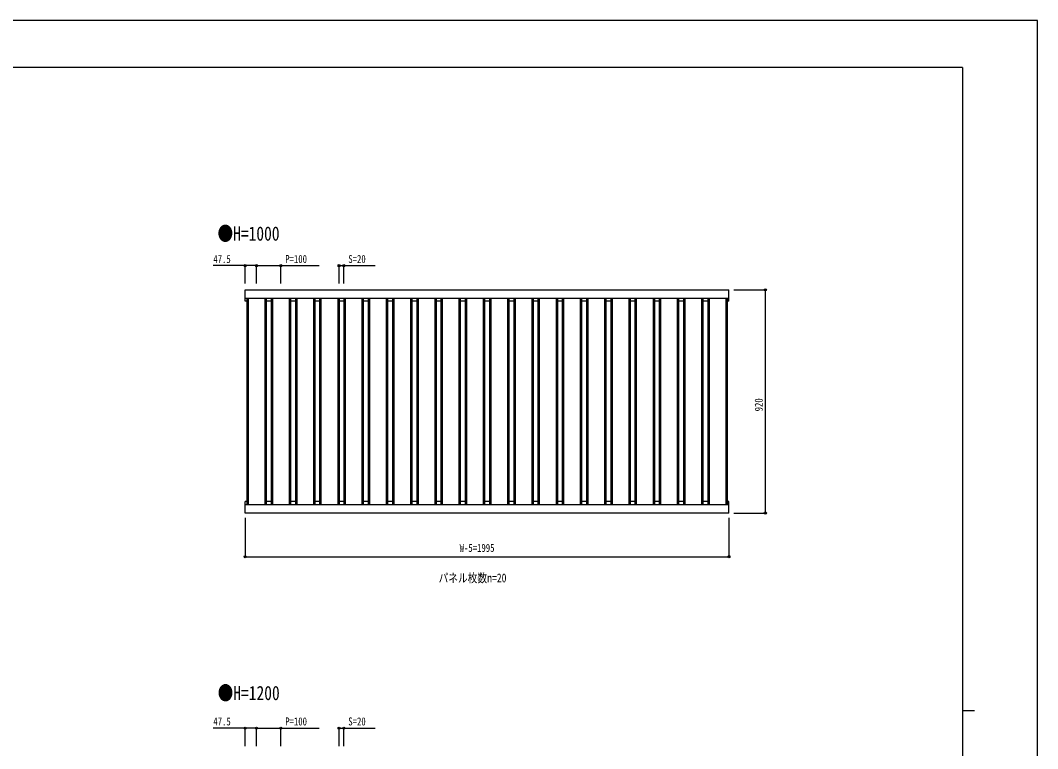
# Model space of a CAD drawing. Units: millimetres, scale not verified. Extents: x -4205 to 4205, y -2970 to 2970.
# Drawn here: x 11 to 4205, y -33 to 2970 of the extents above; entities that cross this region are included whole.
import ezdxf
from ezdxf.enums import TextEntityAlignment as Align

# ---------------------------------------------------------------- set-up
doc = ezdxf.new("R2010")
doc.units = ezdxf.units.MM
doc.header["$LTSCALE"] = 16
for name, color, linetype in [('0-1_USER1', 3, 'Continuous'), ('0-2_YKK_A1', 4, 'Continuous'), ('0-3_YKK_D', 6, 'Continuous'), ('0-4_YKK_ZWAK', 7, 'Continuous')]:
    doc.layers.add(name, color=color, linetype=linetype)
doc.styles.add('ＭＳ ゴシック', font='')
doc.styles.get('ＭＳ ゴシック').set_extended_font_data('MS Gothic')

msp = doc.modelspace()

# ---------------------------------------------------------------- linework, layer by layer
at = {"layer": '0-2_YKK_A1'}
for p, q in [((937.28, 1858.6), (2932.28, 1858.6)), ((937.28, 1811.6), (937.28, 1858.6)), ((2932.28, 1811.6), (2932.28, 1858.6)), ((937.28, 1824.6), (2932.28, 1824.6)), ((944.78, 1811.6), (937.28, 1811.6)), ((944.78, 1824.6), (944.78, 972.6)), ((950.28, 1824.6), (950.28, 972.6)), ((1019.28, 1824.6), (1019.28, 972.6)), ((1024.78, 1824.6), (1024.78, 972.6)), ((1044.78, 1811.6), (1024.78, 1811.6)), ((1044.78, 1824.6), (1044.78, 972.6)), ((1050.28, 1824.6), (1050.28, 972.6)), ((1119.28, 1824.6), (1119.28, 972.6)), ((1124.78, 1824.6), (1124.78, 972.6)), ((1144.78, 1811.6), (1124.78, 1811.6)), ((1144.78, 1824.6), (1144.78, 972.6)), ((1150.28, 1824.6), (1150.28, 972.6)), ((1219.28, 1824.6), (1219.28, 972.6)), ((1224.78, 1824.6), (1224.78, 972.6)), ((1244.78, 1811.6), (1224.78, 1811.6)), ((1244.78, 1824.6), (1244.78, 972.6)), ((1250.28, 1824.6), (1250.28, 972.6)), ((1319.28, 1824.6), (1319.28, 972.6)), ((1324.78, 1824.6), (1324.78, 972.6)), ((1344.78, 1811.6), (1324.78, 1811.6)), ((1344.78, 1824.6), (1344.78, 972.6)), ((1350.28, 1824.6), (1350.28, 972.6)), ((1419.28, 1824.6), (1419.28, 972.6)), ((1424.78, 1824.6), (1424.78, 972.6)), ((1444.78, 1811.6), (1424.78, 1811.6)), ((1444.78, 1824.6), (1444.78, 972.6)), ((1450.28, 1824.6), (1450.28, 972.6)), ((1519.28, 1824.6), (1519.28, 972.6)), ((1524.78, 1824.6), (1524.78, 972.6)), ((1544.78, 1811.6), (1524.78, 1811.6)), ((1544.78, 1824.6), (1544.78, 972.6)), ((1550.28, 1824.6), (1550.28, 972.6)), ((1619.28, 1824.6), (1619.28, 972.6)), ((1624.78, 1824.6), (1624.78, 972.6)), ((1644.78, 1811.6), (1624.78, 1811.6)), ((1644.78, 1824.6), (1644.78, 972.6)), ((1650.28, 1824.6), (1650.28, 972.6)), ((1719.28, 1824.6), (1719.28, 972.6)), ((1724.78, 1824.6), (1724.78, 972.6)), ((1744.78, 1811.6), (1724.78, 1811.6)), ((1744.78, 1824.6), (1744.78, 972.6)), ((1750.28, 1824.6), (1750.28, 972.6)), ((1819.28, 1824.6), (1819.28, 972.6)), ((1824.78, 1824.6), (1824.78, 972.6)), ((1844.78, 1811.6), (1824.78, 1811.6)), ((1844.78, 1824.6), (1844.78, 972.6)), ((1850.28, 1824.6), (1850.28, 972.6)), ((1919.28, 1824.6), (1919.28, 972.6)), ((1924.78, 1824.6), (1924.78, 972.6)), ((1944.78, 1811.6), (1924.78, 1811.6)), ((1944.78, 1824.6), (1944.78, 972.6)), ((1950.28, 1824.6), (1950.28, 972.6)), ((2019.28, 1824.6), (2019.28, 972.6)), ((2024.78, 1824.6), (2024.78, 972.6)), ((2044.78, 1811.6), (2024.78, 1811.6)), ((2044.78, 1824.6), (2044.78, 972.6)), ((2050.28, 1824.6), (2050.28, 972.6)), ((2119.28, 1824.6), (2119.28, 972.6)), ((2124.78, 1824.6), (2124.78, 972.6)), ((2144.78, 1811.6), (2124.78, 1811.6)), ((2144.78, 1824.6), (2144.78, 972.6)), ((2150.28, 1824.6), (2150.28, 972.6)), ((2219.28, 1824.6), (2219.28, 972.6)), ((2224.78, 1824.6), (2224.78, 972.6)), ((2244.78, 1811.6), (2224.78, 1811.6)), ((2244.78, 1824.6), (2244.78, 972.6)), ((2250.28, 1824.6), (2250.28, 972.6)), ((2319.28, 1824.6), (2319.28, 972.6)), ((2324.78, 1824.6), (2324.78, 972.6)), ((2344.78, 1811.6), (2324.78, 1811.6)), ((2344.78, 1824.6), (2344.78, 972.6)), ((2350.28, 1824.6), (2350.28, 972.6)), ((2419.28, 1824.6), (2419.28, 972.6)), ((2424.78, 1824.6), (2424.78, 972.6)), ((2444.78, 1811.6), (2424.78, 1811.6)), ((2444.78, 1824.6), (2444.78, 972.6)), ((2450.28, 1824.6), (2450.28, 972.6)), ((2519.28, 1824.6), (2519.28, 972.6)), ((2524.78, 1824.6), (2524.78, 972.6)), ((2544.78, 1811.6), (2524.78, 1811.6)), ((2544.78, 1824.6), (2544.78, 972.6)), ((2550.28, 1824.6), (2550.28, 972.6)), ((2619.28, 1824.6), (2619.28, 972.6)), ((2624.78, 1824.6), (2624.78, 972.6)), ((2644.78, 1811.6), (2624.78, 1811.6)), ((2644.78, 1824.6), (2644.78, 972.6)), ((2650.28, 1824.6), (2650.28, 972.6)), ((2719.28, 1824.6), (2719.28, 972.6)), ((2724.78, 1824.6), (2724.78, 972.6)), ((2744.78, 1811.6), (2724.78, 1811.6)), ((2744.78, 1824.6), (2744.78, 972.6)), ((2750.28, 1824.6), (2750.28, 972.6)), ((2819.28, 1824.6), (2819.28, 972.6)), ((2824.78, 1824.6), (2824.78, 972.6)), ((2844.78, 1811.6), (2824.78, 1811.6)), ((2844.78, 1824.6), (2844.78, 972.6)), ((2850.28, 1824.6), (2850.28, 972.6)), ((2919.28, 1824.6), (2919.28, 972.6)), ((2924.78, 1824.6), (2924.78, 972.6)), ((2932.28, 1811.6), (2924.78, 1811.6)), ((937.28, 938.6), (937.28, 985.6)), ((944.78, 985.6), (937.28, 985.6)), ((2932.28, 972.6), (937.28, 972.6)), ((1044.78, 985.6), (1024.78, 985.6)), ((1144.78, 985.6), (1124.78, 985.6)), ((1244.78, 985.6), (1224.78, 985.6)), ((1344.78, 985.6), (1324.78, 985.6)), ((1444.78, 985.6), (1424.78, 985.6)), ((1544.78, 985.6), (1524.78, 985.6)), ((1644.78, 985.6), (1624.78, 985.6)), ((1744.78, 985.6), (1724.78, 985.6)), ((1844.78, 985.6), (1824.78, 985.6)), ((1944.78, 985.6), (1924.78, 985.6)), ((2044.78, 985.6), (2024.78, 985.6)), ((2144.78, 985.6), (2124.78, 985.6)), ((2244.78, 985.6), (2224.78, 985.6)), ((2344.78, 985.6), (2324.78, 985.6)), ((2444.78, 985.6), (2424.78, 985.6)), ((2544.78, 985.6), (2524.78, 985.6)), ((2644.78, 985.6), (2624.78, 985.6)), ((2744.78, 985.6), (2724.78, 985.6)), ((2844.78, 985.6), (2824.78, 985.6)), ((2932.28, 985.6), (2924.78, 985.6)), ((2932.28, 938.6), (2932.28, 985.6)), ((2932.28, 938.6), (937.28, 938.6))]:
    msp.add_line(p, q, dxfattribs=at)
at = {"layer": '0-3_YKK_D'}
for p, q in [((937.28, 1884.6), (937.28, 1959.6)), ((984.78, 1884.6), (984.78, 1959.6)), ((984.78, 1884.6), (984.78, 1959.6)), ((1084.78, 1884.6), (1084.78, 1959.6)), ((1324.78, 1884.6), (1324.78, 1959.6)), ((1344.78, 1884.6), (1344.78, 1959.6)), ((2952.28, 1858.6), (3083.28, 1858.6)), ((3082.28, 938.6), (3082.28, 1858.6)), ((2952.28, 938.6), (3083.28, 938.6)), ((937.28, 918.6), (937.28, 757.6)), ((2932.28, 918.6), (2932.28, 757.6)), ((937.28, 758.6), (2932.28, 758.6)), ((937.28, -21.96), (937.28, 53.04)), ((984.78, -21.96), (984.78, 53.04)), ((984.78, -21.96), (984.78, 53.04)), ((1084.78, -21.96), (1084.78, 53.04)), ((1324.78, -21.96), (1324.78, 53.04)), ((1344.78, -21.96), (1344.78, 53.04))]:
    msp.add_line(p, q, dxfattribs=at)
for points in [[(984.78, 1958.6), (937.28, 1958.6), (805.48, 1958.6)], [(984.78, 1958.6), (1084.78, 1958.6), (1242.98, 1958.6)], [(1324.78, 1958.6), (1344.78, 1958.6), (1474.18, 1958.6)], [(984.78, 52.04), (937.28, 52.04), (805.48, 52.04)], [(984.78, 52.04), (1084.78, 52.04), (1242.98, 52.04)], [(1324.78, 52.04), (1344.78, 52.04), (1474.18, 52.04)]]:
    msp.add_lwpolyline(points, dxfattribs=at)
for centre in [(937.28, 1958.6), (984.78, 1958.6), (984.78, 1958.6), (1084.78, 1958.6), (1324.78, 1958.6), (1344.78, 1958.6), (3082.28, 1858.6), (3082.28, 938.6), (937.28, 758.6), (2932.28, 758.6), (937.28, 52.04), (984.78, 52.04), (984.78, 52.04), (1084.78, 52.04), (1324.78, 52.04), (1344.78, 52.04)]:
    msp.add_circle(centre, 4.25, dxfattribs=at)
at = {"layer": '0-4_YKK_ZWAK'}
for p, q in [((3895.02, 2775), (-3904.98, 2775)), ((3895.02, 2775), (3895.02, -2525)), ((3895.02, 125), (3945.02, 125))]:
    msp.add_line(p, q, dxfattribs=at)
msp.add_lwpolyline([(-4205, -2970), (4205, -2970), (4205, 2970), (-4205, 2970)], close=True, dxfattribs=at)

# ---------------------------------------------------------------- texts
at = {"layer": '0-1_USER1', "style": 'ＭＳ ゴシック', "width": 0.8}
for s, height, p in [('●H=1000', 58.65, (823.93, 2044.04)), ('パネル枚数n=20', 36.66, (1735.18, 641.75)), ('●H=1200', 58.65, (824.61, 149.82))]:
    msp.add_text(s, height=height, dxfattribs=at).set_placement(p, align=Align.BOTTOM_LEFT)
at = {"layer": '0-3_YKK_D', "style": 'ＭＳ ゴシック', "width": 0.8}
for s, p in [('47.5', (806.48, 1959.6)), ('P=100', (1102.78, 1959.6)), ('S=20', (1362.78, 1959.6)), ('W-5=1995', (1821.98, 768.6)), ('47.5', (806.48, 53.04)), ('P=100', (1102.78, 53.04)), ('S=20', (1362.78, 53.04))]:
    msp.add_text(s, height=32.99, dxfattribs=at).set_placement(p, align=Align.BOTTOM_LEFT)
msp.add_text('920', height=32.99, rotation=90, dxfattribs=at).set_placement((3081.28, 1357.8), align=Align.BOTTOM_LEFT)

doc.saveas('drawing.dxf')
